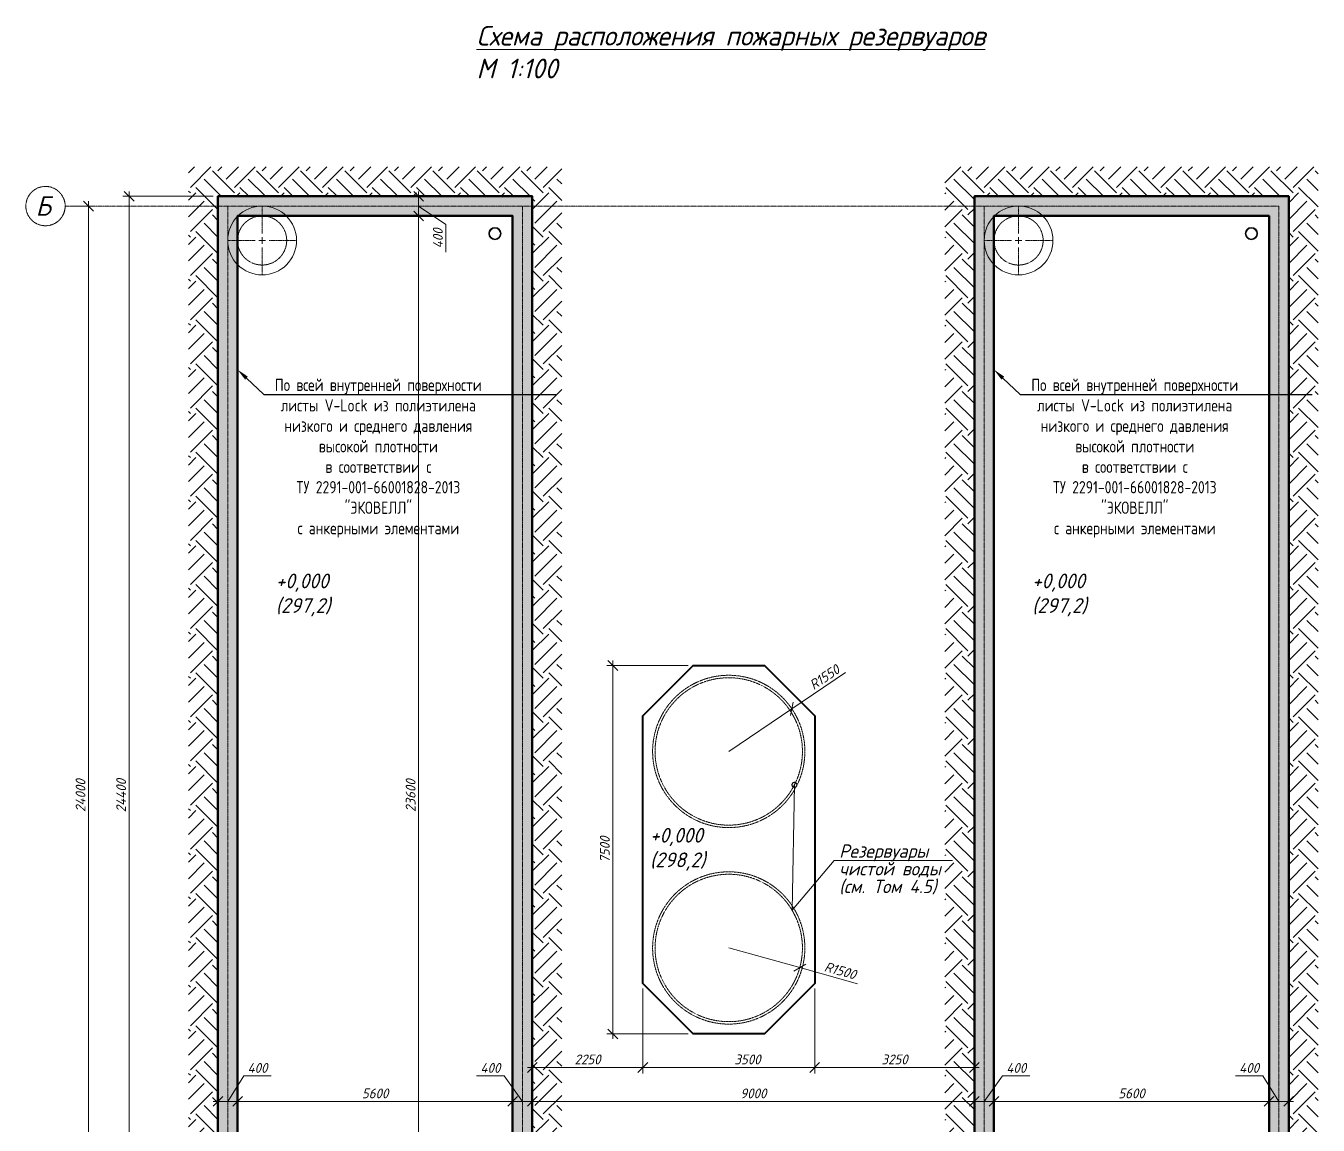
# Model space of a CAD drawing. Header units: millimetres. Extents: x 339888 to 1025294, y -263818 to -40540.
# Drawn here: x 489463 to 515774, y -131339 to -108964 of the extents above; entities that cross this region are included whole.
import ezdxf
from ezdxf import colors
from ezdxf.entities.mleader import LeaderData, LeaderLine
from ezdxf.math import Vec2, Vec3

# ---------------------------------------------------------------- set-up
doc = ezdxf.new("R2010")
doc.units = ezdxf.units.MM
doc.linetypes.add('CENTER2', pattern=[28.575, 19.05, -3.175, 3.175, -3.175])
doc.linetypes.add('штриховая', pattern=[19.05, 12.7, -6.35])
doc.layers.get('0').update_dxf_attribs({"lineweight": 15})
for name, color, linetype, lineweight in [('0 @ 100', 7, 'Continuous', 15), ('Оси', 126, 'CENTER2', 15), ('Размеры', 250, 'Continuous', 18)]:
    doc.layers.add(name, color=color, linetype=linetype, lineweight=lineweight)
doc.layers.add('Выноски', color=7, linetype='Continuous')
doc.styles.add('GOST 2.304', font='CS_Gost2304.shx')
doc.styles.add('ГОСТ 2', font='GOST_Common Italic.ttf', dxfattribs={"height": 2})
doc.styles.add('ГОСТ 2.5', font='GOST_Common Italic.ttf', dxfattribs={"height": 2.5})
doc.styles.add('ГОСТ 3', font='GOST_Common Italic.ttf', dxfattribs={"height": 3})
doc.dimstyles.new('ГОСТ_2К', dxfattribs={"dimtxt": 2, "dimasz": 2, "dimexe": 1.25, "dimexo": 1, "dimtad": 1, "dimdec": 0, "dimtxsty": 'ГОСТ 2', "dimblk": 'OBLIQUE', "dimcen": -2.5, "dimdle": 1, "dimclrd": 251, "dimclre": 251, "dimclrt": 256, "dimadec": 1, "dimazin": 0, "dimtfac": 1, "dimtdec": 0, "dimtmove": 0, "dimatfit": 3, "dimfxl": 1, "dimlwd": 15, "dimlwe": 15, "dimarcsym": 1})
pattern_1 = [(45, (-4694.7, 0), (101.02788, 370.435565), [476.25, -95.25, 0, -95.25])]
pattern_2 = [(45, (-4694.7, 0), (0, 898.0256), [635, -635]), (45, (-4863.1, 168.4), (0, 898.0256), [635, -635]), (45, (-5031.45, 336.76), (0, 898.0256), [635, -635]), (135, (-5031.45, 449), (-898.0256, 0), [635, -635]), (135, (-4863.1, 617.4), (-898.0256, 0), [635, -635]), (135, (-4694.7, 785.8), (-898.0256, 0), [635, -635])]

# ---------------------------------------------------------------- blocks, each defined once
blk = doc.blocks.new('_Oblique')
at = {"color": 0, "linetype": 'ByBlock', "lineweight": -2}
blk.add_line((-0.5, -0.5), (0.5, 0.5), dxfattribs=at)
blk = doc.blocks.new('*D557')
at = {"color": 251, "lineweight": 15, "transparency": 16777216}
for p, q in [((490739, -136733), (490739, -112533)), ((490363, -112633), (490864, -112633)), ((490363, -136633), (490864, -136633))]:
    blk.add_line(p, q, dxfattribs=at)
at = {"layer": 'Defpoints', "color": 0, "lineweight": 15, "transparency": 16777216}
for p in [(490263, -112633), (490739, -112633), (490263, -136633)]:
    blk.add_point(p, dxfattribs=at)
at = {"color": 251, "lineweight": 15, "transparency": 16777216, "xscale": 200, "yscale": 200, "zscale": 200}
for p, rotation in [((490739, -112633), 90), ((490739, -136633), 270)]:
    blk.add_blockref('_Oblique', p, dxfattribs=dict(at, rotation=rotation))
at = {"lineweight": 15, "transparency": 16777216, "insert": (490577, -124633), "char_height": 200, "attachment_point": 5, "rotation": 90, "style": 'ГОСТ 2'}
blk.add_mtext('24000', dxfattribs=at)
blk = doc.blocks.new('*D558')
at = {"color": 251, "lineweight": 15, "transparency": 16777216}
for p, q in [((502949, -121983), (501290, -121983)), ((501415, -129583), (501415, -121883)), ((502949, -129483), (501290, -129483))]:
    blk.add_line(p, q, dxfattribs=at)
at = {"layer": 'Defpoints', "color": 0, "lineweight": 15, "transparency": 16777216}
for p in [(501415, -121983), (503049, -121983), (503049, -129483)]:
    blk.add_point(p, dxfattribs=at)
at = {"color": 251, "lineweight": 15, "transparency": 16777216, "xscale": 200, "yscale": 200, "zscale": 200}
for p, rotation in [((501415, -121983), 90), ((501415, -129483), 270)]:
    blk.add_blockref('_Oblique', p, dxfattribs=dict(at, rotation=rotation))
at = {"lineweight": 15, "transparency": 16777216, "insert": (501251, -125733), "char_height": 200, "attachment_point": 5, "rotation": 90, "style": 'ГОСТ 2'}
blk.add_mtext('7500', dxfattribs=at)
blk = doc.blocks.new('*D559')
at = {"color": 251, "lineweight": 15, "transparency": 16777216}
for p, q in [((502024, -128558), (502024, -130290)), ((505524, -128558), (505524, -130290)), ((501924, -130165), (505624, -130165))]:
    blk.add_line(p, q, dxfattribs=at)
at = {"layer": 'Defpoints', "color": 0, "lineweight": 15, "transparency": 16777216}
for p in [(502024, -128458), (505524, -128458), (505524, -130165)]:
    blk.add_point(p, dxfattribs=at)
at = {"color": 251, "lineweight": 15, "transparency": 16777216, "xscale": 200, "yscale": 200, "zscale": 200, "rotation": 180}
blk.add_blockref('_Oblique', (502024, -130165), dxfattribs=at)
at = {"color": 251, "lineweight": 15, "transparency": 16777216, "xscale": 200, "yscale": 200, "zscale": 200}
blk.add_blockref('_Oblique', (505524, -130165), dxfattribs=at)
at = {"lineweight": 15, "transparency": 16777216, "insert": (504155, -130002), "char_height": 200, "attachment_point": 5, "style": 'ГОСТ 2'}
blk.add_mtext('3500', dxfattribs=at)
blk = doc.blocks.new('_DotSmall')
at = {"color": 0, "linetype": 'ByBlock', "const_width": 0.5}
blk.add_lwpolyline([(-0.0625, 0, 1), (0.0625, 0, 1)], format="xyb", close=True, dxfattribs=at)
blk = doc.blocks.new('*D674')
at = {"color": 251, "lineweight": 15, "transparency": 16777216}
for p, q in [((505524, -128558), (505524, -130290)), ((508774, -128558), (508774, -130290)), ((505424, -130165), (508874, -130165))]:
    blk.add_line(p, q, dxfattribs=at)
at = {"layer": 'Defpoints', "color": 0, "lineweight": 15, "transparency": 16777216}
for p in [(505524, -128458), (508774, -128458), (508774, -130165)]:
    blk.add_point(p, dxfattribs=at)
at = {"color": 251, "lineweight": 15, "transparency": 16777216, "xscale": 200, "yscale": 200, "zscale": 200, "rotation": 180}
blk.add_blockref('_Oblique', (505524, -130165), dxfattribs=at)
at = {"color": 251, "lineweight": 15, "transparency": 16777216, "xscale": 200, "yscale": 200, "zscale": 200}
blk.add_blockref('_Oblique', (508774, -130165), dxfattribs=at)
at = {"lineweight": 15, "transparency": 16777216, "insert": (507149, -130002), "char_height": 200, "attachment_point": 5, "style": 'ГОСТ 2'}
blk.add_mtext('3250', dxfattribs=at)
blk = doc.blocks.new('*D675')
at = {"color": 251, "lineweight": 15, "transparency": 16777216}
for p, q in [((499774, -128558), (499774, -130290)), ((502024, -128558), (502024, -130290)), ((502124, -130165), (499674, -130165))]:
    blk.add_line(p, q, dxfattribs=at)
at = {"layer": 'Defpoints', "color": 0, "lineweight": 15, "transparency": 16777216}
for p in [(499774, -128458), (502024, -128458), (499774, -130165)]:
    blk.add_point(p, dxfattribs=at)
at = {"color": 251, "lineweight": 15, "transparency": 16777216, "xscale": 200, "yscale": 200, "zscale": 200, "rotation": 180}
blk.add_blockref('_Oblique', (499774, -130165), dxfattribs=at)
at = {"color": 251, "lineweight": 15, "transparency": 16777216, "xscale": 200, "yscale": 200, "zscale": 200}
blk.add_blockref('_Oblique', (502024, -130165), dxfattribs=at)
at = {"lineweight": 15, "transparency": 16777216, "insert": (500899, -130002), "char_height": 200, "attachment_point": 5, "style": 'ГОСТ 2'}
blk.add_mtext('2250', dxfattribs=at)
blk = doc.blocks.new('*D676')
at = {"color": 251, "lineweight": 15, "transparency": 16777216}
for p, q in [((491565, -136933), (491565, -112333)), ((493274, -112433), (491440, -112433)), ((493274, -136833), (491440, -136833))]:
    blk.add_line(p, q, dxfattribs=at)
at = {"layer": 'Defpoints', "color": 0, "lineweight": 15, "transparency": 16777216}
for p in [(491565, -112433), (493374, -112433), (493374, -136833)]:
    blk.add_point(p, dxfattribs=at)
at = {"color": 251, "lineweight": 15, "transparency": 16777216, "xscale": 200, "yscale": 200, "zscale": 200}
for p, rotation in [((491565, -112433), 90), ((491565, -136833), 270)]:
    blk.add_blockref('_Oblique', p, dxfattribs=dict(at, rotation=rotation))
at = {"lineweight": 15, "transparency": 16777216, "insert": (491403, -124633), "char_height": 200, "attachment_point": 5, "rotation": 90, "style": 'ГОСТ 2'}
blk.add_mtext('24400', dxfattribs=at)
blk = doc.blocks.new('*D677')
at = {"color": 251, "lineweight": 15, "transparency": 16777216}
for p, q in [((499774, -130265), (499774, -130981)), ((508774, -130265), (508774, -130981)), ((499674, -130856), (508874, -130856))]:
    blk.add_line(p, q, dxfattribs=at)
at = {"layer": 'Defpoints', "color": 0, "lineweight": 15, "transparency": 16777216}
for p in [(499774, -130165), (508774, -130165), (508774, -130856)]:
    blk.add_point(p, dxfattribs=at)
at = {"color": 251, "lineweight": 15, "transparency": 16777216, "xscale": 200, "yscale": 200, "zscale": 200, "rotation": 180}
blk.add_blockref('_Oblique', (499774, -130856), dxfattribs=at)
at = {"color": 251, "lineweight": 15, "transparency": 16777216, "xscale": 200, "yscale": 200, "zscale": 200}
blk.add_blockref('_Oblique', (508774, -130856), dxfattribs=at)
at = {"lineweight": 15, "transparency": 16777216, "insert": (504274, -130693), "char_height": 200, "attachment_point": 5, "style": 'ГОСТ 2'}
blk.add_mtext('9000', dxfattribs=at)
blk = doc.blocks.new('*D678')
at = {"color": 251, "lineweight": 15, "transparency": 16777216}
for p, q in [((508774, -130265), (508774, -130981)), ((508974, -130856), (509347, -130337)), ((509347, -130337), (509906, -130337)), ((509174, -130756), (509174, -130731)), ((508674, -130856), (509274, -130856))]:
    blk.add_line(p, q, dxfattribs=at)
at = {"layer": 'Defpoints', "color": 0, "lineweight": 15, "transparency": 16777216}
for p in [(508774, -130165), (509174, -130856), (509174, -130856)]:
    blk.add_point(p, dxfattribs=at)
at = {"color": 251, "lineweight": 15, "transparency": 16777216, "xscale": 200, "yscale": 200, "zscale": 200, "rotation": 180}
blk.add_blockref('_Oblique', (508774, -130856), dxfattribs=at)
at = {"color": 251, "lineweight": 15, "transparency": 16777216, "xscale": 200, "yscale": 200, "zscale": 200}
blk.add_blockref('_Oblique', (509174, -130856), dxfattribs=at)
at = {"lineweight": 15, "transparency": 16777216, "insert": (509627, -130175), "char_height": 200, "attachment_point": 5, "style": 'ГОСТ 2'}
blk.add_mtext('400', dxfattribs=at)
blk = doc.blocks.new('*D679')
at = {"color": 251, "lineweight": 15, "transparency": 16777216}
for p, q in [((509174, -130756), (509174, -130731)), ((514774, -130756), (514774, -130731)), ((509074, -130856), (514874, -130856))]:
    blk.add_line(p, q, dxfattribs=at)
at = {"layer": 'Defpoints', "color": 0, "lineweight": 15, "transparency": 16777216}
for p in [(509174, -130856), (514774, -130856), (514774, -130856)]:
    blk.add_point(p, dxfattribs=at)
at = {"color": 251, "lineweight": 15, "transparency": 16777216, "xscale": 200, "yscale": 200, "zscale": 200, "rotation": 180}
blk.add_blockref('_Oblique', (509174, -130856), dxfattribs=at)
at = {"color": 251, "lineweight": 15, "transparency": 16777216, "xscale": 200, "yscale": 200, "zscale": 200}
blk.add_blockref('_Oblique', (514774, -130856), dxfattribs=at)
at = {"lineweight": 15, "transparency": 16777216, "insert": (511974, -130693), "char_height": 200, "attachment_point": 5, "style": 'ГОСТ 2'}
blk.add_mtext('5600', dxfattribs=at)
blk = doc.blocks.new('*D680')
at = {"color": 251, "lineweight": 15, "transparency": 16777216}
for p, q in [((514648, -130337), (514088, -130337)), ((514974, -130856), (514648, -130337)), ((514774, -130756), (514774, -130731)), ((515174, -130756), (515174, -130731)), ((514674, -130856), (515274, -130856))]:
    blk.add_line(p, q, dxfattribs=at)
at = {"layer": 'Defpoints', "color": 0, "lineweight": 15, "transparency": 16777216}
for p in [(514774, -130856), (515174, -130856), (515174, -130856)]:
    blk.add_point(p, dxfattribs=at)
at = {"color": 251, "lineweight": 15, "transparency": 16777216, "xscale": 200, "yscale": 200, "zscale": 200, "rotation": 180}
blk.add_blockref('_Oblique', (514774, -130856), dxfattribs=at)
at = {"color": 251, "lineweight": 15, "transparency": 16777216, "xscale": 200, "yscale": 200, "zscale": 200}
blk.add_blockref('_Oblique', (515174, -130856), dxfattribs=at)
at = {"lineweight": 15, "transparency": 16777216, "insert": (514368, -130175), "char_height": 200, "attachment_point": 5, "style": 'ГОСТ 2'}
blk.add_mtext('400', dxfattribs=at)
blk = doc.blocks.new('*D681')
at = {"color": 251, "lineweight": 15, "transparency": 16777216}
for p, q in [((499201, -130337), (498641, -130337)), ((499574, -130856), (499201, -130337)), ((499774, -130265), (499774, -130981)), ((499374, -130756), (499374, -130731)), ((499874, -130856), (499274, -130856))]:
    blk.add_line(p, q, dxfattribs=at)
at = {"layer": 'Defpoints', "color": 0, "lineweight": 15, "transparency": 16777216}
for p in [(499774, -130165), (499374, -130856), (499374, -130856)]:
    blk.add_point(p, dxfattribs=at)
at = {"color": 251, "lineweight": 15, "transparency": 16777216, "xscale": 200, "yscale": 200, "zscale": 200, "rotation": 180}
blk.add_blockref('_Oblique', (499374, -130856), dxfattribs=at)
at = {"color": 251, "lineweight": 15, "transparency": 16777216, "xscale": 200, "yscale": 200, "zscale": 200}
blk.add_blockref('_Oblique', (499774, -130856), dxfattribs=at)
at = {"lineweight": 15, "transparency": 16777216, "insert": (498921, -130175), "char_height": 200, "attachment_point": 5, "style": 'ГОСТ 2'}
blk.add_mtext('400', dxfattribs=at)
blk = doc.blocks.new('*D682')
at = {"color": 251, "lineweight": 15, "transparency": 16777216}
for p, q in [((493774, -130756), (493774, -130731)), ((499374, -130756), (499374, -130731)), ((499474, -130856), (493674, -130856))]:
    blk.add_line(p, q, dxfattribs=at)
at = {"layer": 'Defpoints', "color": 0, "lineweight": 15, "transparency": 16777216}
for p in [(493774, -130856), (493774, -130856), (499374, -130856)]:
    blk.add_point(p, dxfattribs=at)
at = {"color": 251, "lineweight": 15, "transparency": 16777216, "xscale": 200, "yscale": 200, "zscale": 200, "rotation": 180}
blk.add_blockref('_Oblique', (493774, -130856), dxfattribs=at)
at = {"color": 251, "lineweight": 15, "transparency": 16777216, "xscale": 200, "yscale": 200, "zscale": 200}
blk.add_blockref('_Oblique', (499374, -130856), dxfattribs=at)
at = {"lineweight": 15, "transparency": 16777216, "insert": (496574, -130693), "char_height": 200, "attachment_point": 5, "style": 'ГОСТ 2'}
blk.add_mtext('5600', dxfattribs=at)
blk = doc.blocks.new('*D683')
at = {"color": 251, "lineweight": 15, "transparency": 16777216}
for p, q in [((493574, -130856), (493900, -130337)), ((493900, -130337), (494459, -130337)), ((493374, -130756), (493374, -130731)), ((493774, -130756), (493774, -130731)), ((493874, -130856), (493274, -130856))]:
    blk.add_line(p, q, dxfattribs=at)
at = {"layer": 'Defpoints', "color": 0, "lineweight": 15, "transparency": 16777216}
for p in [(493374, -130856), (493374, -130856), (493774, -130856)]:
    blk.add_point(p, dxfattribs=at)
at = {"color": 251, "lineweight": 15, "transparency": 16777216, "xscale": 200, "yscale": 200, "zscale": 200, "rotation": 180}
blk.add_blockref('_Oblique', (493374, -130856), dxfattribs=at)
at = {"color": 251, "lineweight": 15, "transparency": 16777216, "xscale": 200, "yscale": 200, "zscale": 200}
blk.add_blockref('_Oblique', (493774, -130856), dxfattribs=at)
at = {"lineweight": 15, "transparency": 16777216, "insert": (494179, -130175), "char_height": 200, "attachment_point": 5, "style": 'ГОСТ 2'}
blk.add_mtext('400', dxfattribs=at)
blk = doc.blocks.new('*D691')
at = {"color": 251, "lineweight": 15, "transparency": 16777216}
for p, q in [((499274, -112833), (497335, -112833)), ((497460, -136533), (497460, -112733)), ((499274, -136433), (497335, -136433))]:
    blk.add_line(p, q, dxfattribs=at)
at = {"layer": 'Defpoints', "color": 0, "lineweight": 15, "transparency": 16777216}
for p in [(497460, -112833), (499374, -112833), (499374, -136433)]:
    blk.add_point(p, dxfattribs=at)
at = {"color": 251, "lineweight": 15, "transparency": 16777216, "xscale": 200, "yscale": 200, "zscale": 200}
for p, rotation in [((497460, -112833), 90), ((497460, -136433), 270)]:
    blk.add_blockref('_Oblique', p, dxfattribs=dict(at, rotation=rotation))
at = {"lineweight": 15, "transparency": 16777216, "insert": (497297, -124633), "char_height": 200, "attachment_point": 5, "rotation": 90, "style": 'ГОСТ 2'}
blk.add_mtext('23600', dxfattribs=at)
blk = doc.blocks.new('*D692')
at = {"color": 251, "lineweight": 15, "transparency": 16777216}
for p, q in [((497460, -112933), (497460, -112333)), ((498206, -112433), (497335, -112433)), ((499274, -112833), (497335, -112833)), ((497460, -112633), (498015, -113011)), ((498015, -113011), (498015, -113570))]:
    blk.add_line(p, q, dxfattribs=at)
at = {"layer": 'Defpoints', "color": 0, "lineweight": 15, "transparency": 16777216}
for p in [(497460, -112433), (498306, -112433), (499374, -112833)]:
    blk.add_point(p, dxfattribs=at)
at = {"color": 251, "lineweight": 15, "transparency": 16777216, "xscale": 200, "yscale": 200, "zscale": 200}
for p, rotation in [((497460, -112433), 90), ((497460, -112833), 270)]:
    blk.add_blockref('_Oblique', p, dxfattribs=dict(at, rotation=rotation))
at = {"lineweight": 15, "transparency": 16777216, "insert": (497852, -113291), "char_height": 200, "attachment_point": 5, "rotation": 90, "style": 'ГОСТ 2'}
blk.add_mtext('400', dxfattribs=at)
blk = doc.blocks.new('*D694')
at = {"color": 251, "lineweight": 15, "transparency": 16777216}
for p in [(503774, -127733), (506394, -128460)]:
    blk.add_line(p, (505219, -128134), dxfattribs=at)
at = {"layer": 'Defpoints', "color": 0, "lineweight": 60, "transparency": 16777216}
for p in [(503774, -127733), (505219, -128134)]:
    blk.add_point(p, dxfattribs=at)
at = {"color": 251, "lineweight": 15, "transparency": 16777216, "xscale": 200, "yscale": 200, "zscale": 200, "rotation": 164.4960034606703}
blk.add_blockref('_Oblique', (505219, -128134), dxfattribs=at)
at = {"lineweight": 15, "transparency": 16777216, "insert": (506043, -128194), "char_height": 200, "attachment_point": 5, "rotation": 344.496, "style": 'ГОСТ 2'}
blk.add_mtext('R1500', dxfattribs=at)
blk = doc.blocks.new('*D695')
at = {"color": 251, "lineweight": 15, "transparency": 16777216}
for p in [(506152, -122128), (503774, -123733)]:
    blk.add_line(p, (505058, -122866), dxfattribs=at)
at = {"layer": 'Defpoints', "color": 0, "lineweight": 60, "transparency": 16777216}
for p in [(505058, -122866), (503774, -123733)]:
    blk.add_point(p, dxfattribs=at)
at = {"color": 251, "lineweight": 15, "transparency": 16777216, "xscale": 200, "yscale": 200, "zscale": 200, "rotation": 214.0130480763439}
blk.add_blockref('_Oblique', (505058, -122866), dxfattribs=at)
at = {"lineweight": 15, "transparency": 16777216, "insert": (505722, -122222), "char_height": 200, "attachment_point": 5, "rotation": 34.013, "style": 'ГОСТ 2'}
blk.add_mtext('R1550', dxfattribs=at)
blk = doc.blocks.new('*U696')
at = {"layer": 'Размеры', "color": 0, "linetype": 'CENTER2', "lineweight": 15, "transparency": 16777216}
for p, q in [((0, 140), (0, 703.5)), ((-703.5, 0), (-140, 0)), ((140, 0), (703.5, 0)), ((0, -703.5), (0, -140))]:
    blk.add_line(p, q, dxfattribs=at)
at = {"layer": 'Размеры', "color": 0, "linetype": 'Continuous', "lineweight": 15, "transparency": 16777216}
for p, q in [((-70, 0), (70, 0)), ((0, -70), (0, 70))]:
    blk.add_line(p, q, dxfattribs=at)
blk = doc.blocks.new('*U883')
at = {"layer": 'Размеры', "color": 0, "linetype": 'CENTER2', "lineweight": 15, "transparency": 16777216}
for p, q in [((0, 140), (0, 703.5)), ((-703.5, 0), (-140, 0)), ((140, 0), (703.5, 0)), ((0, -703.5), (0, -140))]:
    blk.add_line(p, q, dxfattribs=at)
at = {"layer": 'Размеры', "color": 0, "linetype": 'Continuous', "lineweight": 15, "transparency": 16777216}
for p, q in [((-70, 0), (70, 0)), ((0, -70), (0, 70))]:
    blk.add_line(p, q, dxfattribs=at)

msp = doc.modelspace()

# ---------------------------------------------------------------- hatches: boundary and pattern name
at = {"layer": 'Размеры', "lineweight": 15}
h = msp.add_hatch(dxfattribs=at)
h.set_pattern_fill('EARTH', color=253, scale=100, angle=45)
h.set_pattern_definition(pattern_2)
h.paths.add_polyline_path([(500373.76151, -111832.87187), (492773.76151, -111832.87187), (492773.76151, -137432.87187), (500373.76151, -137432.87187)])
h.paths.add_polyline_path([(499773.76151, -136832.87187), (493373.76151, -136832.87187), (493373.76151, -112432.87187), (499773.76151, -112432.87187)], flags=16)
h = msp.add_hatch(dxfattribs=at)
h.set_pattern_fill('EARTH', color=253, scale=100, angle=45)
h.set_pattern_definition(pattern_2)
h.paths.add_polyline_path([(515773.76151, -111832.87187), (508173.76151, -111832.87187), (508173.76151, -137432.87187), (515773.76151, -137432.87187)])
h.paths.add_polyline_path([(508773.76151, -112432.87187), (515173.76151, -112432.87187), (515173.76151, -136832.87187), (508773.76151, -136832.87187)], flags=16)
h = msp.add_hatch(dxfattribs=at)
h.set_pattern_fill('ANSI36', color=251, scale=60)
h.set_pattern_definition(pattern_1)
h.paths.add_polyline_path([(493373.76151, -112432.87187), (493373.76151, -136832.87187), (499773.76151, -136832.87187), (499773.76151, -112432.87187)])
h.paths.add_polyline_path([(499373.76151, -112832.87187), (499373.76151, -136432.87187), (493773.76151, -136432.87187), (493773.76151, -112832.87187)], flags=16)
h = msp.add_hatch(dxfattribs=at)
h.set_pattern_fill('ANSI36', color=251, scale=60)
h.set_pattern_definition(pattern_1)
h.paths.add_polyline_path([(508773.76151, -112432.87187), (508773.76151, -136832.87187), (515173.76151, -136832.87187), (515173.76151, -112432.87187)])
h.paths.add_polyline_path([(509173.76151, -136432.87187), (514773.76151, -136432.87187), (514773.76151, -112832.87187), (509173.76151, -112832.87187)], flags=16)

# ---------------------------------------------------------------- linework, layer by layer
at = {"lineweight": 50}
for points in [[(493373.76151, -136832.87187), (499773.76151, -136832.87187), (499773.76151, -112432.87187), (493373.76151, -112432.87187)], [(508773.76151, -136832.87187), (515173.76151, -136832.87187), (515173.76151, -112432.87187), (508773.76151, -112432.87187)], [(493773.76151, -136432.87187), (499373.76151, -136432.87187), (499373.76151, -112832.87187), (493773.76151, -112832.87187)], [(509173.76151, -136432.87187), (514773.76151, -136432.87187), (514773.76151, -112832.87187), (509173.76151, -112832.87187)]]:
    msp.add_lwpolyline(points, close=True, dxfattribs=at)
at = {"lineweight": 40}
msp.add_lwpolyline([(502023.76151, -123007.87187), (503048.76151, -121982.87187), (504498.76151, -121982.87187), (505523.76151, -123007.87187), (505523.76151, -128457.87187), (504498.76151, -129482.87187), (503048.76151, -129482.87187), (502023.76151, -128457.87187), (502023.76151, -123007.87187)], dxfattribs=at)
at = {"linetype": 'штриховая', "lineweight": 15, "ltscale": 0.2}
for centre, radius in [((503773.76151, -123732.87187), 1549.83892), ((503773.76151, -123732.87187), 1500), ((503773.76151, -127732.87187), 1549.83892), ((503773.76151, -127732.87187), 1500)]:
    msp.add_circle(centre, radius, dxfattribs=at)
at = {"layer": 'Оси'}
for p, q in [((490263.04006, -112632.87187), (514973.76151, -112632.87187)), ((493573.76151, -140056.51737), (493573.76151, -112632.87187)), ((499573.76151, -140056.51737), (499573.76151, -112632.87187)), ((508973.76151, -140056.51737), (508973.76151, -112632.87187)), ((514973.76151, -140056.51737), (514973.76151, -112632.87187))]:
    msp.add_line(p, q, dxfattribs=at)
msp.add_circle((489863.04006, -112632.87187), 400, dxfattribs=at)
at = {"layer": 'Размеры', "lineweight": 15}
for centre, radius in [((494273.76151, -113332.87187), 700), ((509673.76151, -113332.87187), 700), ((499014.07642, -113192.87187), 125), ((499014.07642, -113192.87187), 110.54365), ((514414.07642, -113192.87187), 125), ((514414.07642, -113192.87187), 110.54365)]:
    msp.add_circle(centre, radius, dxfattribs=at)
at = {"layer": 'Размеры', "linetype": 'штриховая', "lineweight": 15, "ltscale": 0.1}
for centre in [(494273.76151, -113332.87187), (509673.76151, -113332.87187)]:
    msp.add_circle(centre, 500, dxfattribs=at)

# ---------------------------------------------------------------- block references
at = {"layer": 'Размеры', "linetype": 'CENTER2', "lineweight": 15}
for name, p in [('*U696', (494273.76151, -113332.87187)), ('*U883', (509673.76151, -113332.87187))]:
    msp.add_blockref(name, p, dxfattribs=at)

# ---------------------------------------------------------------- texts
at = {"layer": '0 @ 100', "lineweight": 15, "attachment_point": 1, "style": 'ГОСТ 3'}
for s, width, heights, insert, char_height in [('\\pi277.81;{\\LСхема расположения пожарных резервуаров \\P\\pi5046.1;}М 1:100', 11700.4699942, [1202.64657], (498361.06523, -108965.79801), 400), ('+0,000\\P(297,2)', 1155.9548338, [0], (494550.39018, -120113.18063), 300), ('+0,000\\P(297,2)', 1155.9548338, [0], (509950.39018, -120113.18063), 300), ('+0,000\\P(298,2)', 1155.9548338, [0], (502170.19536, -125289.29474), 300)]:
    msp.add_mtext_dynamic_manual_height_columns(s, width=width, gutter_width=1500, heights=heights, dxfattribs=dict(at, insert=insert, char_height=char_height))
at = {"layer": 'Оси', "style": 'ГОСТ 2'}
msp.add_text('Б', height=400, dxfattribs=at).set_placement((489661.88291, -112829.94433))

# ---------------------------------------------------------------- dimensions: what is measured, and where the dimension line sits
at = {"layer": '0 @ 100', "lineweight": 15}
for base, p1, p2, angle, override, picture, middle in [((491565.25901, -112432.87187), (493373.76151, -136832.87187), (493373.76151, -112432.87187), 90, {"dimscale": 100, "dimtix": 0, "dimtofl": 1, "dimtmove": 0, "dimatfit": 3}, '*D676', (491402.75901, -124632.87187)), ((490739.01527, -112632.87187), (490263.04006, -136632.87187), (490263.04006, -112632.87187), 90, {"dimscale": 100, "dimtix": 0, "dimtofl": 1, "dimtmove": 1, "dimatfit": 3}, '*D557', (490576.51527, -124632.87187)), ((497459.62152, -112832.87187), (499373.76151, -136432.87187), (499373.76151, -112832.87187), 90, {"dimscale": 100, "dimtix": 0, "dimtofl": 1, "dimtmove": 0, "dimatfit": 3}, '*D691', (497297.12152, -124632.87187)), ((501414.98761, -121982.87187), (503048.76151, -129482.87187), (503048.76151, -121982.87187), 90, {"dimscale": 100, "dimtix": 0, "dimtofl": 1, "dimtmove": 0, "dimatfit": 3}, '*D558', (501251.19973, -125732.87187)), ((493773.76151, -130855.8028), (499373.76151, -130855.8028), (493773.76151, -130855.8028), 180, {"dimscale": 100, "dimtix": 0, "dimtofl": 1, "dimtmove": 1, "dimatfit": 3}, '*D682', (496573.76151, -130693.3028))]:
    dim = msp.add_linear_dim(base=base, p1=p1, p2=p2, angle=angle, dimstyle='ГОСТ_2К', override=override, dxfattribs=at)
    dim.commit()
    dim.dimension.update_dxf_attribs({"geometry": picture, "text_midpoint": middle})
for base, p1, p2, angle, picture, middle in [((497459.62152, -112432.87187), (499373.76151, -112832.87187), (498306.04765, -112432.87187), 90, '*D692', (498014.92634, -113073.20208)), ((493373.76151, -130855.8028), (493773.76151, -130855.8028), (493373.76151, -130855.8028), 180, '*D683', (493962.09476, -130337.0528)), ((499373.76151, -130855.8028), (499773.76151, -130164.59845), (499373.76151, -130855.8028), 180, '*D681', (499138.28802, -130337.0528))]:
    dim = msp.add_linear_dim(base=base, p1=p1, p2=p2, angle=angle, dimstyle='ГОСТ_2К', override={"dimscale": 100, "dimtix": 0, "dimtofl": 1, "dimtmove": 1, "dimatfit": 3}, dxfattribs=at)
    dim.commit()
    dim.dimension.update_dxf_attribs({"geometry": picture, "text_midpoint": middle, "dimtype": 160})
dim = msp.add_radius_dim(center=(503773.76151, -123732.87187), mpoint=(505058.4388, -122865.92037), dimstyle='ГОСТ_2К', override={"dimscale": 100, "dimtix": 0, "dimtofl": 1, "dimtmove": 0, "dimatfit": 3}, dxfattribs=at)
dim.commit()
dim.dimension.update_dxf_attribs({"geometry": '*D695', "text_midpoint": (505812.44777, -122357.08503), "dimtype": 164})
dim = msp.add_radius_dim(center=(503773.76151, -127732.87187), mpoint=(505219.17922, -128133.83026), dimstyle='ГОСТ_2К', override={"dimscale": 100, "dimtix": 0, "dimtofl": 1, "dimtmove": 0, "dimatfit": 3}, dxfattribs=at)
dim.commit()
dim.dimension.update_dxf_attribs({"geometry": '*D694', "text_midpoint": (506042.70394, -128193.63937)})
for base, p1, p2, override, picture, middle in [((499773.76151, -130164.59845), (502023.76151, -128457.87187), (499773.76151, -128457.87187), {"dimscale": 100, "dimtix": 0, "dimtofl": 1, "dimtmove": 0, "dimatfit": 3}, '*D675', (500898.76151, -130002.09845)), ((508773.76151, -130164.59845), (505523.76151, -128457.87187), (508773.76151, -128457.87187), {"dimscale": 100, "dimtix": 0, "dimtofl": 1, "dimtmove": 0, "dimatfit": 3}, '*D674', (507148.76151, -130002.09845)), ((508773.76151, -130855.8028), (499773.76151, -130164.59845), (508773.76151, -130164.59845), {"dimscale": 100, "dimtix": 0, "dimtofl": 1, "dimtmove": 0, "dimatfit": 3}, '*D677', (504273.76151, -130693.3028)), ((514773.76151, -130855.8028), (509173.76151, -130855.8028), (514773.76151, -130855.8028), {"dimscale": 100, "dimtix": 0, "dimtofl": 1, "dimtmove": 1, "dimatfit": 3}, '*D679', (511973.76151, -130693.3028))]:
    dim = msp.add_linear_dim(base=base, p1=p1, p2=p2, dimstyle='ГОСТ_2К', override=override, dxfattribs=at)
    dim.commit()
    dim.dimension.update_dxf_attribs({"geometry": picture, "text_midpoint": middle})
for base, p1, p2, override, picture, middle in [((505523.76151, -130164.59845), (502023.76151, -128457.87187), (505523.76151, -128457.87187), {"dimscale": 100, "dimtix": 0, "dimtofl": 1, "dimtmove": 0, "dimatfit": 3}, '*D559', (504155.49478, -130164.59845)), ((509173.76151, -130855.8028), (508773.76151, -130164.59845), (509173.76151, -130855.8028), {"dimscale": 100, "dimtix": 0, "dimtofl": 1, "dimtmove": 1, "dimatfit": 3}, '*D678', (509409.23499, -130337.0528)), ((515173.76151, -130855.8028), (514773.76151, -130855.8028), (515173.76151, -130855.8028), {"dimscale": 100, "dimtix": 0, "dimtofl": 1, "dimtmove": 1, "dimatfit": 3}, '*D680', (514585.42825, -130337.0528))]:
    dim = msp.add_linear_dim(base=base, p1=p1, p2=p2, dimstyle='ГОСТ_2К', override=override, dxfattribs=at)
    dim.commit()
    dim.dimension.update_dxf_attribs({"geometry": picture, "text_midpoint": middle, "dimtype": 160})

# ---------------------------------------------------------------- leaders
ml = msp.add_multileader_mtext('Standard', dxfattribs=at)
ml.set_content('Резервуары \\Pчистой воды\\P(см. Том 4.5)', color=256, style='ГОСТ 2.5')
ml.set_leader_properties(color=251, linetype='ByLayer', lineweight=15)
ml.set_arrow_properties(name='DOTSMALL')
ml.build(insert=Vec2(0, 0))
ml.multileader.update_dxf_attribs({"text_left_attachment_type": 6, "text_right_attachment_type": 6, "dogleg_length": 0, "arrow_head_size": 200, "scale": 100})
ctx = ml.context
ctx.base_point, ctx.scale, ctx.char_height, ctx.arrow_head_size, ctx.landing_gap_size, ctx.plane_origin = Vec3(505921.48016, -125950.07754), 100, 270, 200, 100, Vec3(504007.32568, -122251.16752)
ctx.left_attachment, ctx.right_attachment = 6, 6
notes = []
notes.append((ctx, [(0, (1, 1, 0), (505921.48016, -125950.07754), (1, 0), 0, [(1, [(505110.87603, -124412.66946), (505062.29831, -126964.97025)], 0, [])])]))
ctx.mtext.insert, ctx.mtext.line_spacing_factor, ctx.mtext.flow_direction = Vec3(506021.48016, -125626.07754), 0.8, 5
at = {"layer": 'Выноски', "color": 0, "lineweight": -2}
ml = msp.add_multileader_mtext('Standard', dxfattribs=at)
ml.set_content('{\\fGOST type A|b0|i0|c204|p34;\\C256;По всей внутренней поверхности \\Pлисты V-Lock из полиэтилена\\Pнизкого и среднего давления\\Pвысокой плотности\\Pв соответствии с\\PТУ 2291-001-66001828-2013\\P"ЭКОВЕЛЛ"\\Pс анкерными элементами }', color=5, style='GOST 2.304')
ml.set_leader_properties(lineweight=-3)
ml.build(insert=Vec2(0, 0))
ml.multileader.update_dxf_attribs({"text_left_attachment_type": 6, "text_right_attachment_type": 6, "dogleg_length": 1, "arrow_head_size": 250, "scale": 100})
ctx = ml.context
ctx.base_point, ctx.scale, ctx.char_height, ctx.arrow_head_size, ctx.landing_gap_size, ctx.plane_origin = Vec3(494325.75522, -116467.60281), 100, 250, 250, 180, Vec3(457500.34386, -134491.80661)
ctx.left_attachment, ctx.right_attachment, ctx.text_align_type = 6, 6, 1
notes.append((ctx, [(0, (1, 1, 0), (494305.78566, -116467.60281), (1, 0), 19.96955, [(1, [(493773.76195, -115962.64092)], 0, [])])]))
ctx.mtext.insert, ctx.mtext.alignment, ctx.mtext.flow_direction = Vec3(496639.68379, -116146.35281), 2, 5
ml = msp.add_multileader_mtext('Standard', dxfattribs=at)
ml.set_content('{\\fGOST type A|b0|i0|c204|p34;\\C256;По всей внутренней поверхности \\Pлисты V-Lock из полиэтилена\\Pнизкого и среднего давления\\Pвысокой плотности\\Pв соответствии с\\PТУ 2291-001-66001828-2013\\P"ЭКОВЕЛЛ"\\Pс анкерными элементами }', color=5, style='GOST 2.304')
ml.set_leader_properties(lineweight=-3)
ml.build(insert=Vec2(0, 0))
ml.multileader.update_dxf_attribs({"text_left_attachment_type": 6, "text_right_attachment_type": 6, "dogleg_length": 1, "arrow_head_size": 250, "scale": 100})
ctx = ml.context
ctx.base_point, ctx.scale, ctx.char_height, ctx.arrow_head_size, ctx.landing_gap_size, ctx.plane_origin = Vec3(509725.75477, -116467.60281), 100, 250, 250, 180, Vec3(472900.34341, -134491.80661)
ctx.left_attachment, ctx.right_attachment, ctx.text_align_type = 6, 6, 1
notes.append((ctx, [(0, (1, 1, 0), (509705.78522, -116467.60281), (1, 0), 19.96955, [(1, [(509173.76151, -115962.64092)], 0, [])])]))
ctx.mtext.insert, ctx.mtext.alignment, ctx.mtext.flow_direction = Vec3(512039.68334, -116146.35281), 2, 5
for ctx, leaders in notes:
    for number, flags, end, landing, length, lines in leaders:
        leader = LeaderData()
        leader.index, (leader.has_last_leader_line, leader.has_dogleg_vector, leader.attachment_direction) = number, flags
        leader.last_leader_point, leader.dogleg_vector, leader.dogleg_length = Vec3(end), Vec3(landing), length
        for number, points, colour, breaks in lines:
            line = LeaderLine()
            line.index, line.vertices, line.color, line.breaks = number, Vec3.list(points), colors.encode_raw_color(colour), breaks
            leader.lines.append(line)
        ctx.leaders.append(leader)

doc.saveas('drawing.dxf')
